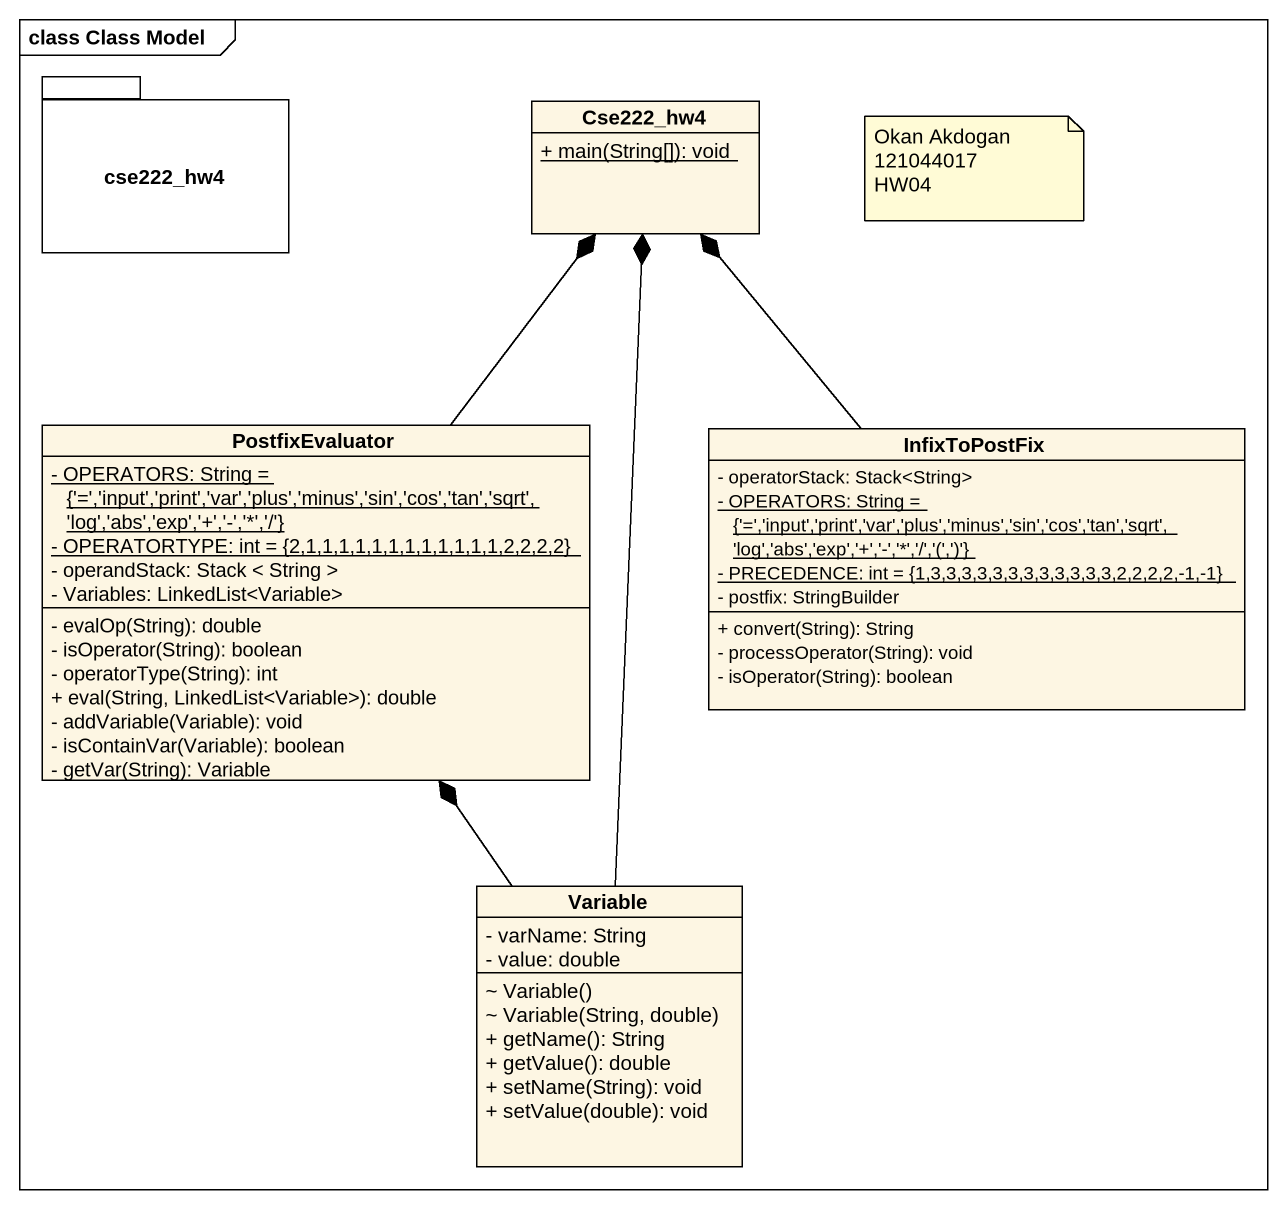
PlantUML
@startuml
mainframe class Class Model
hide circle
hide empty members
skinparam classAttributeIconSize 0
package cse222_hw4 {
}
class Cse222_hw4 {
  {static} + main(String[]): void
}
class PostfixEvaluator {
  {static} - OPERATORS: String = {'=','input','print','var','plus','minus','sin','cos','tan','sqrt','log','abs','exp','+','-','*','/'}
  {static} - OPERATORTYPE: int = {2,1,1,1,1,1,1,1,1,1,1,1,1,2,2,2,2}
  - operandStack: Stack < String >
  - Variables: LinkedList<Variable>
  - evalOp(String): double
  - isOperator(String): boolean
  - operatorType(String): int
  + eval(String, LinkedList<Variable>): double
  - addVariable(Variable): void
  - isContainVar(Variable): boolean
  - getVar(String): Variable
}
class InfixToPostFix {
  - operatorStack: Stack<String>
  {static} {field} - OPERATORS: String = {'=','input','print','var','plus','minus','sin','cos','tan','sqrt','log','abs','exp','+','-','*','/','(',')'}
  {static} - PRECEDENCE: int = {1,3,3,3,3,3,3,3,3,3,3,3,3,2,2,2,2,-1,-1}
  - postfix: StringBuilder
  + convert(String): String
  - processOperator(String): void
  - isOperator(String): boolean
}
class Variable {
  - varName: String
  - value: double
  ~ Variable()
  ~ Variable(String, double)
  + getName(): String
  + getValue(): double
  + setName(String): void
  + setValue(double): void
}
PostfixEvaluator -up-* Cse222_hw4
InfixToPostFix -up-* Cse222_hw4
Variable -up-* Cse222_hw4
Variable -up-* PostfixEvaluator
note as N1
  Okan Akdogan
  121044017
  HW04
end note
@enduml
